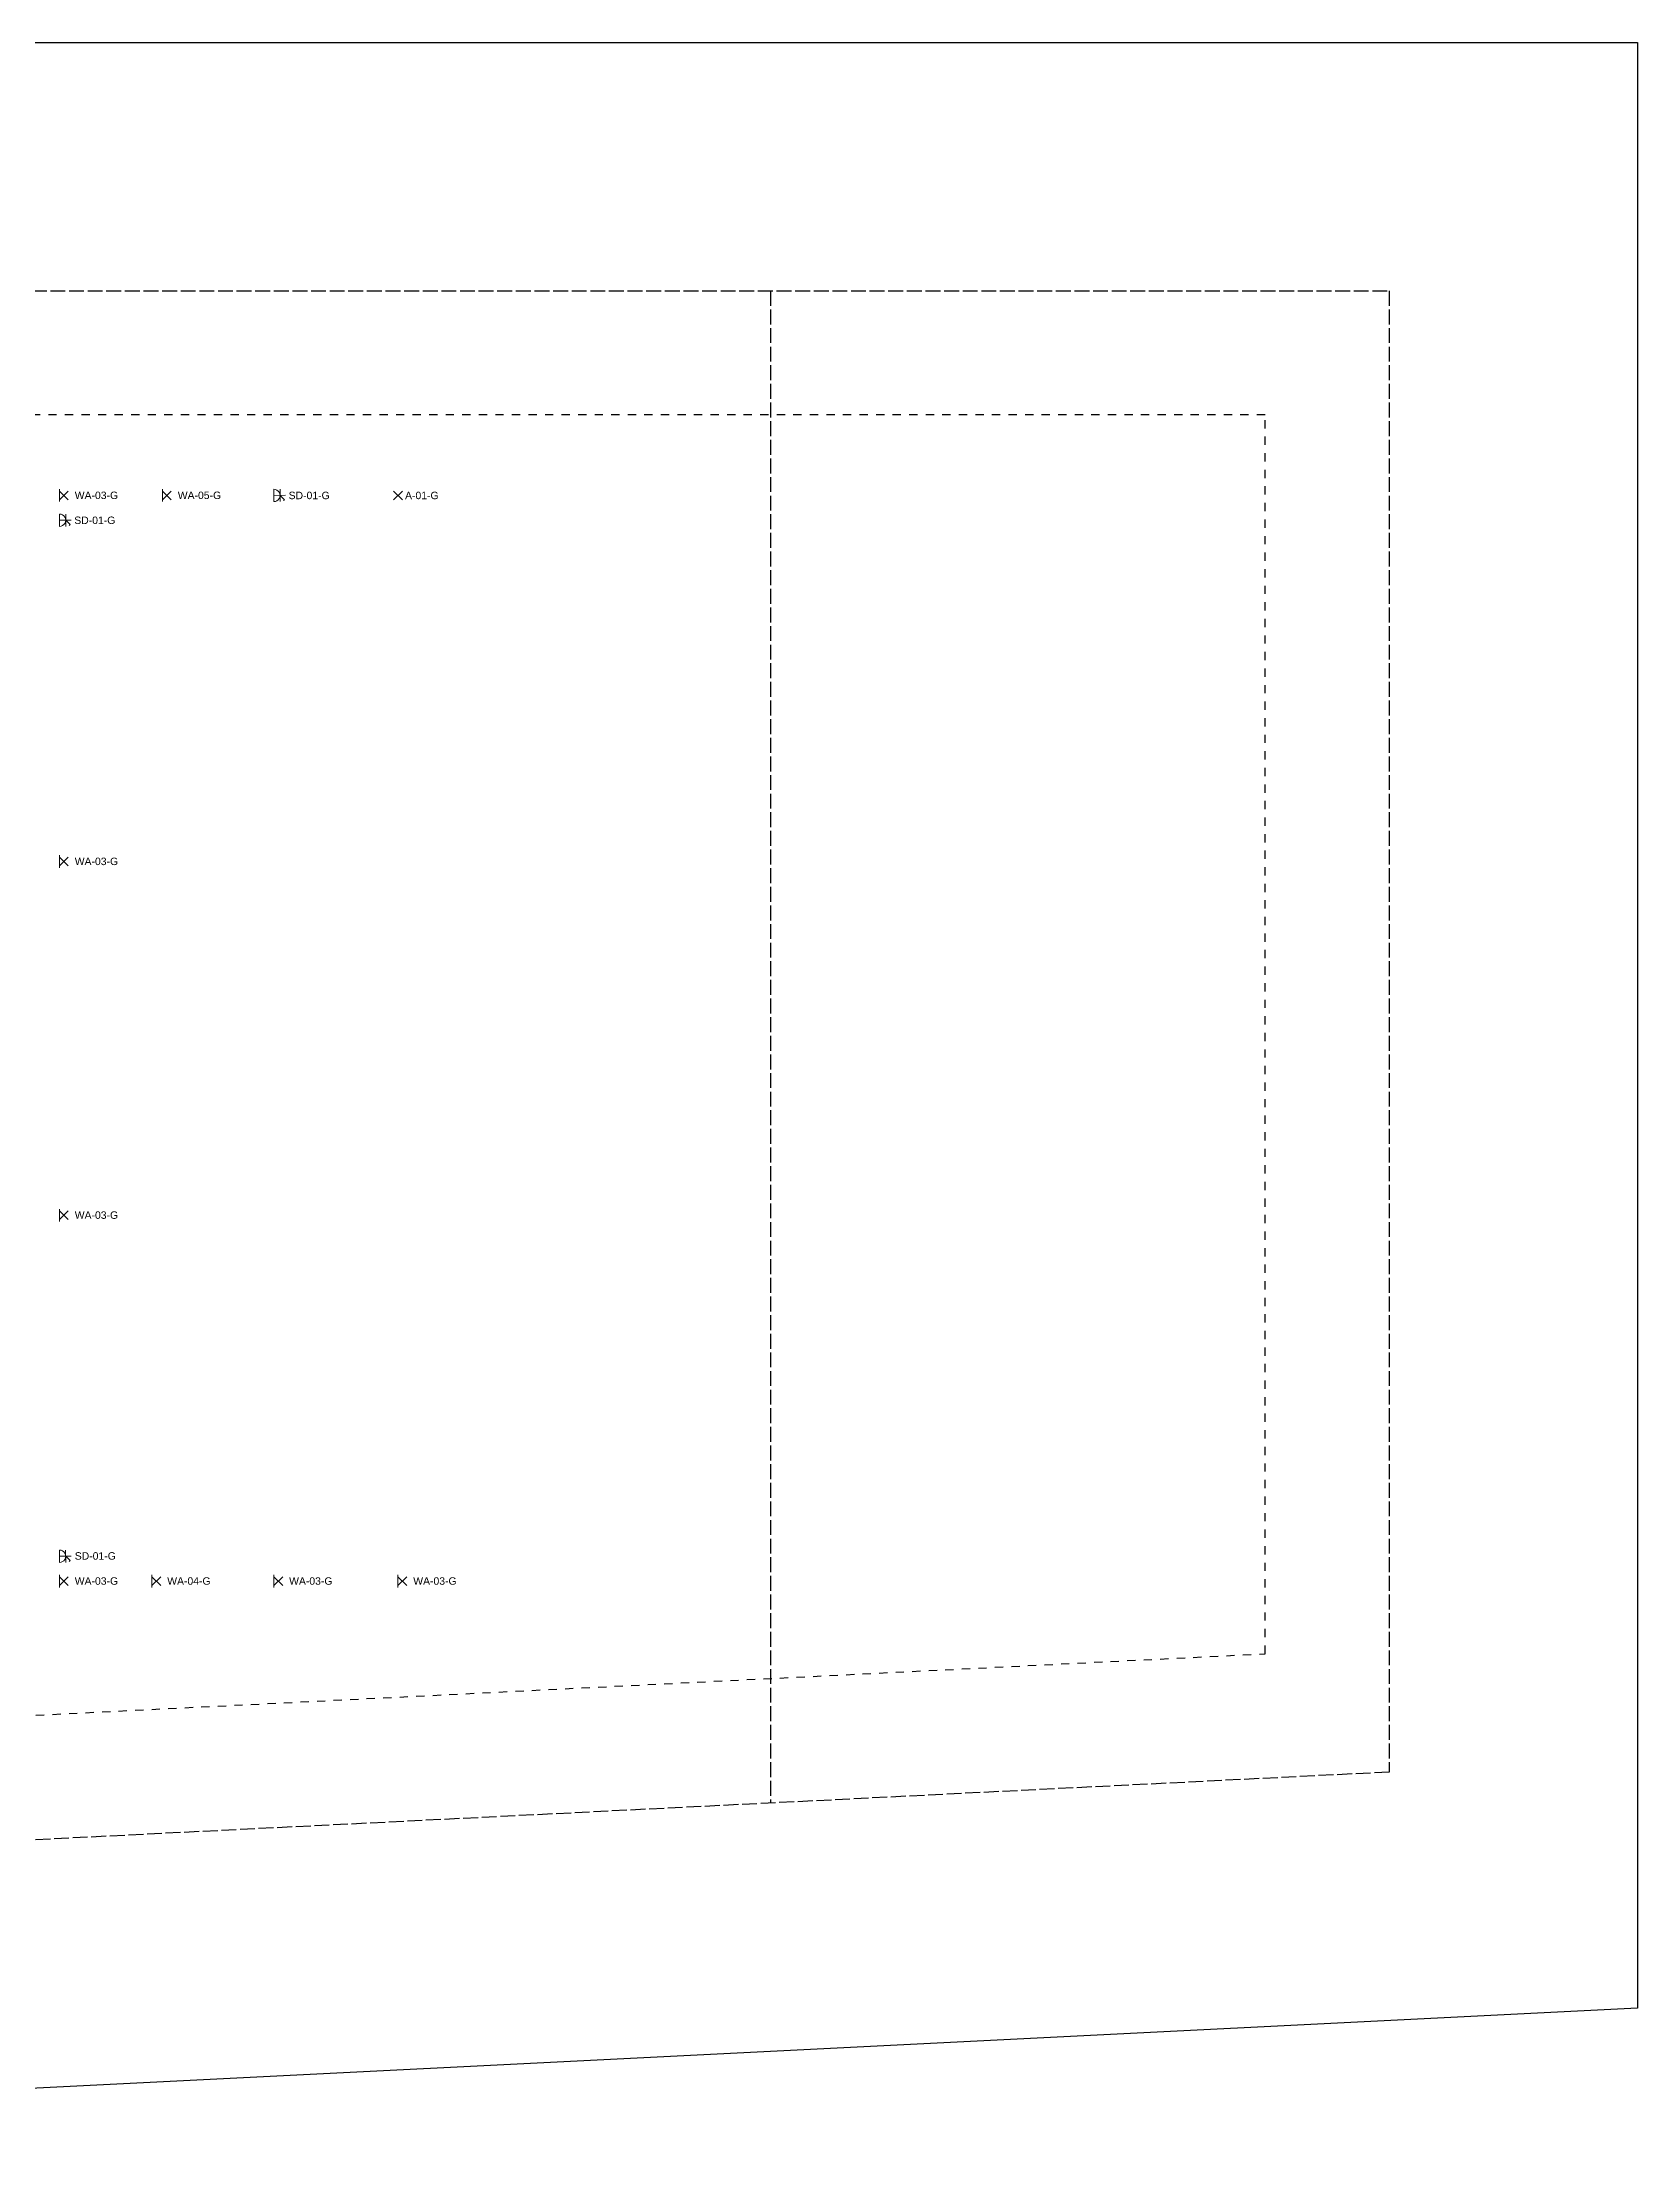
# Model space of a CAD drawing. Header units: millimetres. Extents: x 2892 to 28932, y 2724 to 19854.
# Drawn here: x 16082 to 28932, y 2724 to 19854 of the extents above; entities that cross this region are included whole.
import ezdxf

# ---------------------------------------------------------------- set-up
doc = ezdxf.new("R2010")
doc.units = ezdxf.units.MM
doc.header["$LTSCALE"] = 10
doc.linetypes.add('ACAD_ISO02W100', pattern=[15, 12, -3])
doc.linetypes.add('AI-Linetype-1', pattern=[13.336854, 6.668427, -6.668427])
for name, color, linetype in [('01-AN-G-Boundaries', 7, 'Continuous'), ('03-OG-CB-Outlets_Schematic', 7, 'Continuous'), ('04-OG-O2-Light_Schematic', 7, 'Continuous')]:
    doc.layers.add(name, color=color, linetype=linetype)
doc.styles.get("Standard").update_dxf_attribs({"font": 'Arial.ttf'})

msp = doc.modelspace()

# ---------------------------------------------------------------- linework, layer by layer
at = {"layer": '01-AN-G-Boundaries', "color": 1, "linetype": 'ACAD_ISO02W100', "lineweight": 25}
msp.add_line((21946, 17854), (21946, 5675), dxfattribs=at)
at = {"layer": '01-AN-G-Boundaries', "color": 7, "lineweight": 25}
msp.add_lwpolyline([(28932, 19854), (28932, 4024), (2924, 2724), (2892, 19854)], close=True, dxfattribs=at)
at = {"layer": '01-AN-G-Boundaries', "color": 3, "linetype": 'ACAD_ISO02W100', "lineweight": 25}
msp.add_lwpolyline([(4896, 4816), (4896, 17854), (26932, 17854), (26932, 5924), (4896, 4822)], dxfattribs=at)
at = {"layer": '01-AN-G-Boundaries', "color": 2, "linetype": 'AI-Linetype-1', "lineweight": 25}
msp.add_lwpolyline([(25932, 16854), (5906, 16854), (5906, 5877), (25932, 6877)], close=True, dxfattribs=at)
at = {"layer": '03-OG-CB-Outlets_Schematic', "color": 7, "lineweight": 18}
for p, q in [((17946, 16256), (17946, 16156)), ((17946, 16206), (18040, 16207)), ((17996, 16256), (17996, 16156)), ((17996, 16206), (18032, 16171)), ((18032, 16171), (18024, 16164)), ((16219, 16056), (16219, 15956)), ((16219, 16006), (16313, 16007)), ((16269, 16056), (16269, 15956)), ((16269, 16006), (16304, 15971)), ((16304, 15971), (16297, 15964)), ((16218, 7712), (16219, 7612)), ((16268, 7712), (16269, 7612)), ((16219, 7662), (16313, 7663)), ((16269, 7662), (16304, 7627)), ((16304, 7627), (16297, 7620))]:
    msp.add_line(p, q, dxfattribs=at)
for centre in [(17946, 16206), (16219, 16006), (16219, 7662)]:
    msp.add_arc(centre, 50, 270.3178, 90.3178, dxfattribs=at)
at = {"layer": '04-OG-O2-Light_Schematic', "color": 7, "lineweight": 20}
for p, q in [((16219, 16256), (16219, 16156)), ((16219, 16241), (16290, 16170)), ((16290, 16241), (16219, 16170)), ((17049, 16256), (17049, 16156)), ((17049, 16241), (17120, 16170)), ((17120, 16241), (17049, 16170)), ((18911, 16241), (18982, 16170)), ((18982, 16241), (18911, 16170)), ((16219, 13308), (16219, 13208)), ((16219, 13294), (16290, 13223)), ((16290, 13294), (16219, 13223)), ((16219, 10459), (16219, 10359)), ((16219, 10445), (16290, 10374)), ((16290, 10445), (16219, 10374)), ((16219, 7512), (16219, 7412)), ((16219, 7497), (16290, 7426)), ((16290, 7497), (16219, 7426)), ((16964, 7512), (16964, 7412)), ((16964, 7497), (17035, 7426)), ((17035, 7497), (16964, 7426)), ((17946, 7512), (17946, 7412)), ((17946, 7497), (18017, 7426)), ((18017, 7497), (17946, 7426)), ((18946, 7512), (18946, 7412)), ((18946, 7497), (19017, 7426)), ((19017, 7497), (18946, 7426))]:
    msp.add_line(p, q, dxfattribs=at)

# ---------------------------------------------------------------- texts
at = {"layer": '03-OG-CB-Outlets_Schematic', "color": 7, "char_height": 60, "attachment_point": 1}
for insert in [(18065, 16236), (16338, 16036), (16342, 7695)]:
    msp.add_mtext_dynamic_manual_height_columns('SD-01-G', width=466, gutter_width=12.5, heights=[0], dxfattribs=dict(at, insert=insert))
at = {"layer": '04-OG-O2-Light_Schematic', "color": 7, "char_height": 60, "attachment_point": 1}
for s, insert in [('WA-03-G', (16342, 16237)), ('WA-05-G', (17172, 16237)), ('A-01-G', (19003, 16236)), ('WA-03-G', (16342, 13289)), ('WA-03-G', (16342, 10440)), ('WA-03-G', (16342, 7493)), ('WA-04-G', (17087, 7493)), ('WA-03-G', (18069, 7493)), ('WA-03-G', (19069, 7493))]:
    msp.add_mtext_dynamic_manual_height_columns(s, width=466, gutter_width=12.5, heights=[0], dxfattribs=dict(at, insert=insert))

doc.saveas('drawing.dxf')
